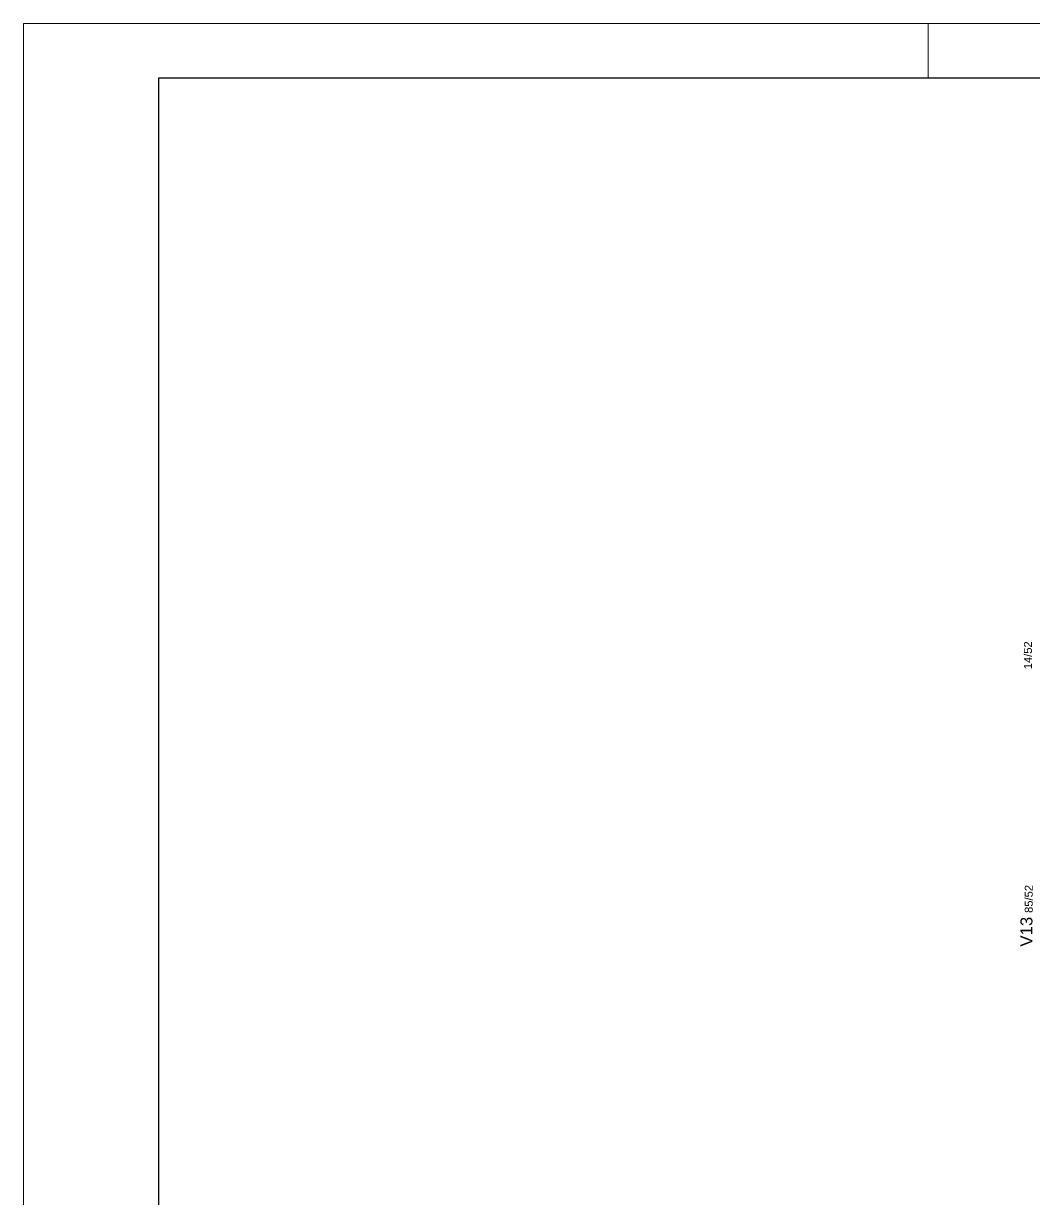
# Model space of a CAD drawing. Header units: millimetres. Extents: x 2454 to 6746, y 504 to 3252.
# Drawn here: x 2454 to 3592, y 1929 to 3252 of the extents above; entities that cross this region are included whole.
import ezdxf

# ---------------------------------------------------------------- set-up
doc = ezdxf.new("R2010")
doc.units = ezdxf.units.MM
doc.layers.add('FOLHA', color=255, linetype='Continuous', lineweight=5)
doc.layers.add('VIG-D', color=2, linetype='Continuous')
doc.layers.add('VIG-N', color=4, linetype='Continuous')
doc.styles.add('TQS_ARIAL', font='arial.ttf')

msp = doc.modelspace()

# ---------------------------------------------------------------- linework, layer by layer
at = {"color": 30}
for p, q in [((2606.6, 3191.05), (6685.08, 3191.05)), ((2606.6, 565.21), (2606.6, 3191.05))]:
    msp.add_line(p, q, dxfattribs=at)
at = {"layer": 'FOLHA'}
for p, q in [((2454.19, 3252.01), (6746.05, 3252.01)), ((3472.29, 3191.05), (3472.29, 3252.01))]:
    msp.add_line(p, q, dxfattribs=at)
at = {"layer": 'FOLHA', "lineweight": 5}
msp.add_line((2454.19, 504.25), (2454.19, 3252.01), dxfattribs=at)

# ---------------------------------------------------------------- texts
at = {"layer": 'VIG-D', "linetype": 'Continuous', "style": 'TQS_ARIAL'}
for s, p in [('14/52', (3588.9, 2525.59)), ('85/52', (3589.77, 2251.52))]:
    msp.add_text(s, height=9, rotation=90, dxfattribs=at).set_placement(p)
at = {"layer": 'VIG-N', "linetype": 'Continuous', "style": 'TQS_ARIAL'}
msp.add_text('V13', height=13.5, rotation=90, dxfattribs=at).set_placement((3589.45, 2213.62))

doc.saveas('drawing.dxf')
